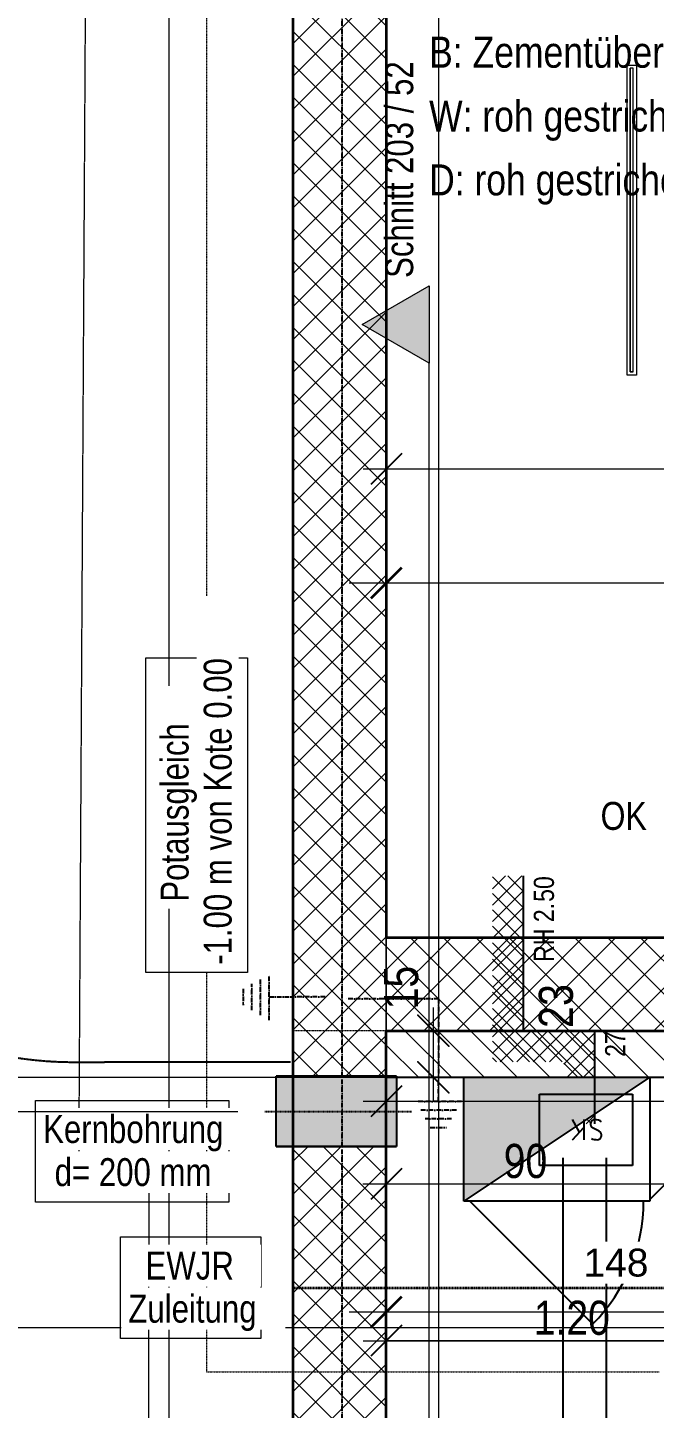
# Model space of a CAD drawing. Header units: millimetres. Extents: x -24363 to 26500, y -21894 to 23000.
# Drawn here: x -14877 to -12855, y -6968 to -2514 of the extents above; entities that cross this region are included whole.
import ezdxf

# ---------------------------------------------------------------- set-up
doc = ezdxf.new("R2010")
doc.units = ezdxf.units.MM
for name, pattern in [('3P_Strichpunkt_1mm', [4, 2, -1, 0, -1]), ('Achse', [25, 15, -5, 0, -5]), ('E_Leitung_Boden', [3, 2, -1]), ('IMPORT-Strich 2_1mm _3_', [3, 2, -1]), ('IMPORT-Strichpunkt 3_1_1mm Achsen _3_', [5, 3, -1, 0, -1]), ('Verdeckt 0_75', [1.5, 0.75, -0.75])]:
    doc.linetypes.add(name, pattern=pattern)
for name, color, linetype, lineweight in [('000 Kataster Abbruch', 7, 'Continuous', 5), ('010 Aussenwände Bauteilschraffuren Neu', 7, 'Continuous', 5), ('010 Aussenwände Neu', 7, 'Continuous', 5), ('015 Innenwände Bauteilschraffuren Neu', 7, 'Continuous', 5), ('015 Innenwände Neu', 7, 'Continuous', 5), ('027 Oberhalb Neu', 7, 'Continuous', 5), ('030 Bodenaufbauten Neu', 7, 'Continuous', 5), ('035 Decken Neu', 7, 'Continuous', 5), ('080 Raum Innen Kontur Neu', 7, 'Continuous', 5), ('080 Raum Innen Text Neu', 7, 'Continuous', 5), ('110 Bemassungen Ausführung Neu', 7, 'Continuous', 5), ('160 Beschriftungen Ausführung Neu', 7, 'Continuous', 5), ('Allgemeine Beschriftungen', 7, 'Continuous', 5), ('Allgemeines Modell', 7, 'Continuous', 5), ('Bemaßungen', 7, 'Continuous', 9), ('Bemaßungen-50', 7, 'Continuous', 9), ('Elektrische Ausstattung', 7, 'Continuous', 5), ('Elektroinstallationen', 7, 'Continuous', 5), ('HLS-Bauteile', 7, 'Continuous', 5), ('Leerrohr', 7, 'Continuous', 5), ('Leerrohrformteile', 7, 'Continuous', 5), ('Lichtschalter', 7, 'Continuous', 5), ('Schnitte', 7, 'Continuous', 9), ('Wände', 7, 'Continuous', 5)]:
    doc.layers.add(name, color=color, linetype=linetype, lineweight=lineweight)
for name, color, linetype, lineweight, true_color in [('5773_100 Untergeschoss_dwg', 7, 'Continuous', 5, 0x767676), ('Detailelemente', 1, 'Continuous', 25, 0xff0000), ('Linien', 7, 'Verdeckt 0_75', 5, 0xc0c0c0)]:
    doc.layers.add(name, color=color, linetype=linetype, lineweight=lineweight, true_color=true_color)
doc.styles.add('Arial Narrow', font='ARIALN.TTF', dxfattribs={"height": 110.000002})
doc.styles.add('Arial Narrow_2', font='ARIALN.TTF', dxfattribs={"height": 110})
doc.styles.add('Arial Narrow_3', font='ARIALN.TTF', dxfattribs={"height": 90})
doc.styles.add('Arial Narrow_8', font='ARIALN.TTF', dxfattribs={"height": 65})
doc.styles.add('Arial Narrow_9', font='ARIALN.TTF', dxfattribs={"height": 100})
doc.styles.add('Arial_5', font='arial.ttf', dxfattribs={"height": 90})
doc.styles.add('Arial_6', font='arial.ttf', dxfattribs={"width": 0.8, "height": 90})
doc.dimstyles.new('Diagonal_-_1_8_mm_Arial', dxfattribs={"dimscale": 304.8, "dimtxt": 91.823346, "dimasz": 0.328084, "dimexe": 0.393701, "dimexo": 0.246063, "dimgap": 0.287073, "dimtad": 1, "dimdec": 0, "dimlfac": 0.1, "dimzin": 0, "dimdsep": 46, "dimtxsty": 'Arial_5', "dimblk1": 'OBLIQUE', "dimblk2": 'OBLIQUE', "dimsah": 1, "dimcen": 0.09, "dimdle": 0.393701, "dimadec": 3, "dimazin": 2, "dimtfac": 1, "dimtdec": 4, "dimtix": 1, "dimtmove": 0, "dimatfit": 3, "dimfxl": 1, "dimtvp": 1, "dimtfill": 1, "dimtolj": 1, "dimtzin": 0, "dimarcsym": 2})
pattern_1 = [(60.551, (0, 0), (-65.30952, 36.87365), []), (150.551, (0, 0), (36.87365, 65.30952), [])]

# ---------------------------------------------------------------- blocks, each defined once
blk = doc.blocks.new('DirectShape - Modell_Elektroplaner_002-17024816-UG')
at = {"layer": 'Wände', "color": 253, "true_color": 0xa3a3a3}
for p, q in [((13650, 0), (0, 0)), ((0, -300), (13650, -300))]:
    blk.add_line(p, q, dxfattribs=at)
blk = doc.blocks.new('DirectShape - Wand-013-17010005-UG')
blk.add_blockref('DirectShape - Modell_Elektroplaner_002-17024816-UG', (0, 0))
blk = doc.blocks.new('DirectShape - Modell_Elektroplaner_002-17037950-UG')
at = {"layer": 'Wände', "color": 253, "true_color": 0xa3a3a3}
for p, q in [((1246.7, 0), (0, 0)), ((0, 0), (0, -300)), ((1558.6, 0), (1246.7, 0)), ((1659, 0), (1558.6, 0)), ((1910, 0), (1659, 0)), ((1910, -300), (1910, 0)), ((4790, 0), (3429.1, 0)), ((4790, -300), (4790, 0)), ((3429.1, 0), (2710, 0)), ((2710, 0), (2710, -300)), ((0, -300), (1246.7, -300)), ((1246.7, -300), (1558.6, -300)), ((1558.6, -300), (1659, -300)), ((2710, -300), (3429.1, -300)), ((3429.1, -300), (4790, -300))]:
    blk.add_line(p, q, dxfattribs=at)
at = {"layer": 'Wände', "color": 251, "true_color": 0x666666}
for p, q in [((0, 0), (0.2, 0)), ((1860, -300), (1659, -300)), ((1885, -300), (1880, -300))]:
    blk.add_line(p, q, dxfattribs=at)
blk = doc.blocks.new('DirectShape - Wand-037-17010112-UG')
blk.add_blockref('DirectShape - Modell_Elektroplaner_002-17037950-UG', (0, 0))
blk = doc.blocks.new('DirectShape - Freifläche-001-17037210-UG')
at = {"layer": 'Allgemeines Modell', "color": 251, "true_color": 0x666666}
blk.add_line((3682.1, 9611.4), (3682.1, 3490.3), dxfattribs=at)
at = {"layer": 'Allgemeines Modell', "color": 253, "true_color": 0xa3a3a3}
blk.add_line((3682.1, 9611.4), (3682.1, 3490.3), dxfattribs=at)
blk = doc.blocks.new('DirectShape - Modell_Elektroplaner_002-17037907-UG')
at = {"layer": 'Wände', "color": 253, "true_color": 0xa3a3a3}
for p, q in [((1200, 0), (300, 0)), ((300, 0), (300, -150)), ((1200, -150), (1200, 0)), ((300, -150), (1200, -150))]:
    blk.add_line(p, q, dxfattribs=at)
blk = doc.blocks.new('DirectShape - Wand-019-17037908-UG')
blk.add_blockref('DirectShape - Modell_Elektroplaner_002-17037907-UG', (0, 0))
blk = doc.blocks.new('DirectShape - Modell_Elektroplaner_002-17024520-UG')
at = {"layer": 'Lichtschalter'}
for p, q in [((0, 30), (1000, 30)), ((0, 0), (0, 30)), ((1000, 0), (0, 0)), ((10, 20), (990, 20)), ((10, 10), (10, 20)), ((10, 20), (10, 10)), ((990, 20), (10, 20)), ((10, 10), (990, 10)), ((10, 10), (990, 10)), ((990, 10), (990, 20)), ((990, 10), (990, 20)), ((1000, 30), (1000, 0))]:
    blk.add_line(p, q, dxfattribs=at)
blk = doc.blocks.new('DirectShape - Modell_Elektroplaner_002-V24-UG')
at = {"layer": 'Lichtschalter'}
for p, q in [((0, 30), (1000, 30)), ((0, 0), (0, 30)), ((0, 30), (1000, 30)), ((0, 0), (0, 30)), ((1000, 0), (0, 0)), ((1000, 0), (0, 0)), ((10, 20), (990, 20)), ((10, 10), (10, 20)), ((10, 20), (10, 10)), ((990, 20), (10, 20)), ((10, 20), (990, 20)), ((10, 10), (10, 20)), ((10, 20), (10, 10)), ((990, 20), (10, 20)), ((10, 10), (990, 10)), ((10, 10), (990, 10)), ((10, 10), (990, 10)), ((10, 10), (990, 10)), ((990, 10), (990, 20)), ((990, 10), (990, 20)), ((990, 10), (990, 20)), ((990, 10), (990, 20)), ((1000, 30), (1000, 0)), ((1000, 30), (1000, 0))]:
    blk.add_line(p, q, dxfattribs=at)
blk = doc.blocks.new('DirectShape - Modell_Elektroplaner_002-V25-UG')
for name in ['DirectShape - Modell_Elektroplaner_002-17024520-UG', 'DirectShape - Modell_Elektroplaner_002-V24-UG']:
    blk.add_blockref(name, (0, 0))
blk = doc.blocks.new('DirectShape - Leuchte-17024559-UG')
blk.add_blockref('DirectShape - Modell_Elektroplaner_002-V25-UG', (0, 0))
blk = doc.blocks.new('Modell_Elektroplaner_002_ifc-1-UG')
at = {"layer": 'Allgemeines Modell', "color": 251, "lineweight": 5, "true_color": 0x666666, "rotation": 359.999751747052}
blk.add_blockref('DirectShape - Freifläche-001-17037210-UG', (-17702.2, -11895.4), dxfattribs=at)
at = {"layer": 'Lichtschalter', "color": 254, "linetype": 'Verdeckt 0_75', "lineweight": 5, "true_color": 0xd9d9d9, "rotation": 89.9997517460218}
blk.add_blockref('DirectShape - Leuchte-17024559-UG', (-12913.1, -3634.6), dxfattribs=at)
at = {"layer": 'Wände', "color": 251, "lineweight": 5, "true_color": 0x666666}
for name, p, rotation in [('DirectShape - Wand-013-17010005-UG', (-14020, -10649.9), 89.9997517460218), ('DirectShape - Wand-037-17010112-UG', (-8930, -5750), 179.999751747052), ('DirectShape - Wand-019-17037908-UG', (-14020, -5749.9), 359.999751747052)]:
    blk.add_blockref(name, p, dxfattribs=dict(at, rotation=rotation))
blk = doc.blocks.new('tin_Bohrung_Wand - Wandbohrung-17813593-UG')
at = {"layer": 'HLS-Bauteile', "linetype": 'Verdeckt 0_75', "lineweight": 25, "true_color": 0x7f3f00}
blk.add_hatch(color=36, dxfattribs=at).paths.add_polyline_path([(-113, 194.5), (-113, -194.5), (113, -194.5), (113, 194.5), (-109.1, 194.5)])
at = {"layer": 'Detailelemente', "color": 7, "linetype": '3P_Strichpunkt_1mm'}
blk.add_line((0, 243.1), (0, -243.1), dxfattribs=at)
at = {"layer": 'Detailelemente', "color": 7}
for p, q in [((-113, 194.5), (113, 194.5)), ((-113, -194.5), (-113, 194.5)), ((113, 194.5), (113, -194.5)), ((113, -194.5), (-113, -194.5))]:
    blk.add_line(p, q, dxfattribs=at)
at = {"layer": 'HLS-Bauteile', "lineweight": 25}
for p, q in [((-113, 194.5), (-113, -194.5)), ((113, -194.5), (113, 194.5))]:
    blk.add_line(p, q, dxfattribs=at)
at = {"layer": 'HLS-Bauteile', "lineweight": 25, "flags": 128}
for points in [[(-113, 194.5), (-109.1, 194.5), (-97.9, 194.5), (-79.9, 194.5), (-56.5, 194.5), (-29.2, 194.5), (0, 194.5), (29.2, 194.5), (56.5, 194.5), (79.9, 194.5), (97.9, 194.5), (109.1, 194.5), (113, 194.5)], [(113, -194.5), (109.1, -194.5), (97.9, -194.5), (79.9, -194.5), (56.5, -194.5), (29.2, -194.5), (0, -194.5), (-29.2, -194.5), (-56.5, -194.5), (-79.9, -194.5), (-97.9, -194.5), (-109.1, -194.5), (-113, -194.5)]]:
    blk.add_lwpolyline(points, dxfattribs=at)
blk = doc.blocks.new('tin_Schaltgerätekombination_Standschrank - SGK 210x100x40cm 2-17828745-UG')
at = {"layer": 'Detailelemente', "linetype": 'Verdeckt 0_75'}
blk.add_hatch(color=256, dxfattribs=at).paths.add_polyline_path([(300, 0), (-300, -400), (300, -400)])
at = {"layer": 'Detailelemente'}
for p, q in [((-300, -400), (300, 0)), ((-300, -400), (-300, 0)), ((-300, 0), (300, 0)), ((300, 0), (300, -400)), ((300, -400), (-300, -400))]:
    blk.add_line(p, q, dxfattribs=at)
at = {"layer": 'Elektrische Ausstattung', "color": 1, "lineweight": 25, "true_color": 0xff0000}
blk.add_line((-116, 396), (280, 0), dxfattribs=at)
blk.add_arc((280, 0), 560, 135, 180.1023, dxfattribs=at)
blk = doc.blocks.new('tin_E_LR_Bogen_KRS - tin_E_LR_Bogen_KRS-17513141-UG')
at = {"layer": 'Leerrohrformteile', "color": 1, "linetype": 'E_Leitung_Boden', "lineweight": 25, "true_color": 0xff0000}
for p, q in [((0, 1200), (0, 1300)), ((-1300, 0), (-1200, 0))]:
    blk.add_line(p, q, dxfattribs=at)
blk.add_arc((-1200, 1200), 1200, 270, 360, dxfattribs=at)
blk = doc.blocks.new('tin_Schlaufdose_Flaeche_Decke - 250x180x120-17548405-UG')
at = {"layer": 'Elektrische Ausstattung', "color": 1, "lineweight": 25, "true_color": 0xff0000}
for p, q in [((-150, 115), (150, 115)), ((-150, -115), (-150, 115)), ((150, 115), (150, -115)), ((-42.1, 4.1), (-20.9, -6.5)), ((7.5, -33.3), (7.5, 31.4)), ((43.5, 31.4), (7.5, -8.1)), ((21.4, 7.1), (43.9, -33.3)), ((150, -115), (-150, -115))]:
    blk.add_line(p, q, dxfattribs=at)
for centre, radius, start, end in [((-35.5, 17), 14.5, 166.68, 242.9494), ((-35.5, 17), 14.4, 90.7712, 166.8059), ((-36, -17.5), 48.9, 67.8956, 89.5956), ((-26.8, 7.6), 40.9, 235.4315, 268.5193), ((-28.4, -18.9), 14.4, 272.5015, 346.8059), ((-28.5, -18.8), 14.5, 346.6801, 58.2226)]:
    blk.add_arc(centre, radius, start, end, dxfattribs=at)
blk = doc.blocks.new('tin_Erdung Wand - Erdung Wand-18182667-UG')
at = {"layer": 'Elektroinstallationen', "color": 1, "linetype": 'Achse', "lineweight": 25, "true_color": 0xff0000}
for p, q in [((-42.7, 236.5), (42.7, 236.5)), ((26.5, 264.5), (-26.5, 264.5)), ((-75, 180.5), (75, 180.5)), ((-58.8, 208.5), (58.8, 208.5)), ((0, 180.5), (0, 102.5)), ((0, 0), (0, 102.5))]:
    blk.add_line(p, q, dxfattribs=at)
blk = doc.blocks.new('tin_Fundamenterder_Horizontal_P1_P2 - Banderder verzinkt 50mm2-18186232-UG')
at = {"layer": 'Elektroinstallationen', "color": 1, "linetype": 'Achse', "lineweight": 25, "true_color": 0xff0000}
blk.add_line((0, 0), (299.4, 0), dxfattribs=at)
blk = doc.blocks.new('tin_Fundamenterder_Horizontal_P1_P2 - Banderder verzinkt 50mm2-18260620-UG')
at = {"layer": 'Elektroinstallationen', "color": 1, "linetype": 'Achse', "lineweight": 25, "true_color": 0xff0000}
blk.add_line((0, 0), (149.8, 0), dxfattribs=at)
blk = doc.blocks.new('tin_Fundamenterder_Horizontal_P1_P2 - Banderder verzinkt 50mm2-18181209-UG')
at = {"layer": 'Elektroinstallationen', "color": 1, "linetype": 'Achse', "lineweight": 25, "true_color": 0xff0000}
for p, q in [((0, 0), (4392.4, 0)), ((4618.4, 0), (13384.6, 0))]:
    blk.add_line(p, q, dxfattribs=at)
at = {"layer": 'Linien', "color": 1, "linetype": 'Achse', "lineweight": 25, "true_color": 0xff0000}
blk.add_line((4392.5, 0), (4618.4, 0), dxfattribs=at)
blk = doc.blocks.new('5773_100 Untergeschoss_dwg-17512464-UG')
at = {"layer": '010 Aussenwände Bauteilschraffuren Neu', "true_color": 0x808080}
h = blk.add_hatch(dxfattribs=at)
h.set_pattern_fill('FP_1', color=8, style=0, pattern_type=2)
h.set_pattern_definition(pattern_1)
h.paths.add_polyline_path([(-10462.8, -13706.8), (-10429.5, -13697.6), (-11576.2, -9577.1), (-11865.2, -9657.5), (-10718.6, -13778)])
h.paths.add_polyline_path([(-11830.6, -9413.3), (-11636.8, -9359.3), (-13941.6, -1077.1), (-14230.6, -1157.5), (-11925.8, -9439.8)])
at = {"layer": '015 Innenwände Bauteilschraffuren Neu', "true_color": 0x808080}
h = blk.add_hatch(dxfattribs=at)
h.set_pattern_fill('FP_1', color=8, style=0, pattern_type=2)
h.set_pattern_definition(pattern_1)
h.paths.add_polyline_path([(-9672.3, -8660.1), (-9752.8, -8371.1), (-11756.6, -8928.8), (-11676.2, -9217.8), (-10547.5, -8903.7)])
h = blk.add_hatch(dxfattribs=at)
h.set_pattern_fill('FP_3', color=8, style=0, pattern_type=2)
h.set_pattern_definition([(330.551, (0, 0), (36.87365, 65.30952), [])])
h.paths.add_polyline_path([(-10817, -9134.4), (-10768.9, -9121), (-10809.1, -8976.5), (-11676.2, -9217.8), (-11636.8, -9359.3), (-11604.4, -9350.3), (-11603.6, -9353.3), (-10816.9, -9134.3)])
at = {"layer": '160 Beschriftungen Ausführung Neu', "true_color": 0x999999}
h = blk.add_hatch(dxfattribs=at)
h.set_pattern_fill('FP_9', color=253, style=0, pattern_type=2)
h.set_pattern_definition([(240.551, (-11225.337, -9092.318), (-32.6548, 18.4368), []), (330.551, (-11225.337, -9092.318), (18.4368, 32.6548), [])])
h.paths.add_polyline_path([(-10947.4, -9326.4), (-10956, -9295.6), (-10993.5, -9339.2)])
h.paths.add_polyline_path([(-11059.9, -9201.9), (-10987.6, -9181.8), (-11027.8, -9037.4), (-11249.4, -9099), (-11383.5, -8617.3), (-11479.8, -8644.1), (-11319, -9222.2), (-11097.4, -9160.5), (-11084, -9208.6)])
at = {"layer": '000 Kataster Abbruch', "color": 40, "linetype": 'IMPORT-Strich 2_1mm _3_', "true_color": 0xffbf00, "flags": 128}
blk.add_lwpolyline([(-11027.4, 1720.6), (-15364.1, 563.2), (-12525.1, -9868.8), (-12307.1, -9807.8), (-11671.1, -12106.8), (-9680.8, -11567.2)], dxfattribs=at)
at = {"layer": '010 Aussenwände Neu', "lineweight": 35}
for p, q in [((-11636.8, -9359.3), (-11676.2, -9217.8)), ((-11576.2, -9577), (-11636.8, -9359.4)), ((-11865.2, -9657.5), (-11925.8, -9439.8))]:
    blk.add_line(p, q, dxfattribs=at)
at = {"layer": '010 Aussenwände Neu', "lineweight": 35, "flags": 128}
for points in [[(-11831.8, -490), (-12120.8, -570.4), (-12217.1, -597.2), (-12297.6, -308.2), (-12201.2, -281.4), (-13300.4, 3668.5), (-14071.1, 3454), (-12971.9, -495.9), (-12875.6, -469.1), (-12795.2, -758.1), (-13941.6, -1077.1), (-11756.6, -8928.8)], [(-11925.8, -9439.8), (-14311, -868.5), (-14022, -788.1), (-13260.9, -576.3)], [(12650.1, -5043.2), (13226.6, -7114.5), (13293.6, -7355.3), (-10362.5, -13938.4), (-10651.5, -14018.8), (-11865.2, -9657.5)], [(1005.9, -10515.3), (-10429.5, -13697.6), (-11576.2, -9577.1)]]:
    blk.add_lwpolyline(points, dxfattribs=at)
at = {"layer": '015 Innenwände Neu', "lineweight": 25}
for p, q in [((-11394.9, -9295.2), (-10817, -9134.4)), ((-11603.6, -9353.3), (-11394.9, -9295.2)), ((-11636, -9362.3), (-11603.6, -9353.3)), ((-11636.8, -9359.4), (-11636, -9362.3))]:
    blk.add_line(p, q, dxfattribs=at)
at = {"layer": '015 Innenwände Neu', "lineweight": 35, "flags": 128}
blk.add_lwpolyline([(-11676.2, -9217.8), (-9672.3, -8660.1), (-9752.8, -8371.1), (-11756.6, -8928.8)], dxfattribs=at)
at = {"layer": '015 Innenwände Neu', "lineweight": 25, "flags": 128}
blk.add_lwpolyline([(-10817, -9134.4), (-10768.9, -9121), (-10809.1, -8976.5), (-11676.2, -9217.8), (-11636.8, -9359.3)], dxfattribs=at)
at = {"layer": '027 Oberhalb Neu', "linetype": 'IMPORT-Strichpunkt 3_1_1mm Achsen _3_', "lineweight": 35}
blk.add_line((-11865.2, -9657.5), (-11925.8, -9439.8), dxfattribs=at)
at = {"layer": '027 Oberhalb Neu', "linetype": 'IMPORT-Strichpunkt 3_1_1mm Achsen _3_', "flags": 128}
blk.add_lwpolyline([(9518.8, 6209.3), (-11314.6, 411.7), (-11271.7, 257.5), (-14653.2, -683.5), (-11940.1, -10433), (-10533.5, -10041.6)], dxfattribs=at)
at = {"layer": '027 Oberhalb Neu', "linetype": 'IMPORT-Strichpunkt 3_1_1mm Achsen _3_', "lineweight": 35, "flags": 128}
for points in [[(-11925.8, -9439.8), (-14311, -868.5), (-10968.1, 61.8), (-11021.7, 254.4), (9580.5, 5987.7)], [(15413.5, -2540.7), (-11742.7, -10097.8), (-11865.2, -9657.5)]]:
    blk.add_lwpolyline(points, dxfattribs=at)
at = {"layer": '030 Bodenaufbauten Neu', "flags": 128}
blk.add_lwpolyline([(-11756.6, -8928.8), (-13941.6, -1077.1), (-9616, 126.6), (-7431, -7725), (-8982, -8156.6), (-9752.8, -8371.1)], close=True, dxfattribs=at)
at = {"layer": '035 Decken Neu', "linetype": 'IMPORT-Strichpunkt 3_1_1mm Achsen _3_'}
for p, q in [((-11965.2, -9298.2), (-11925.8, -9439.8)), ((-11925.8, -9439.8), (-11865.2, -9657.5))]:
    blk.add_line(p, q, dxfattribs=at)
at = {"layer": '035 Decken Neu', "linetype": 'IMPORT-Strich 2_1mm _3_', "flags": 128}
blk.add_lwpolyline([(-526.8, -4074.9), (-158.1, -5400.1), (-7788.1, -7523.4), (-6209, -13197.8), (-10929.7, -14511.4), (-14803.6, -590.4)], dxfattribs=at)
at = {"layer": '035 Decken Neu', "linetype": 'IMPORT-Strichpunkt 3_1_1mm Achsen _3_', "flags": 128}
blk.add_lwpolyline([(-11865.2, -9657.5), (-10651.5, -14018.8), (13293.6, -7355.3), (12650.1, -5043.2), (12409.3, -5110.2), (11739.1, -2701.7), (-11965.2, -9298.2)], dxfattribs=at)
at = {"layer": '080 Raum Innen Kontur Neu', "color": 9, "true_color": 0xc0c0c0}
for p, q in [((-11676.2, -9217.8), (-11636.8, -9359.3)), ((-11636.8, -9359.4), (-11576.2, -9577))]:
    blk.add_line(p, q, dxfattribs=at)
at = {"layer": '080 Raum Innen Kontur Neu', "color": 9, "true_color": 0xc0c0c0, "flags": 128}
for points in [[(-11576.2, -9577.1), (-11327.7, -10470.2), (107.8, -7287.9), (-964.6, -3434.3), (-1181.8, -3494.8)], [(-1811.2, -3669.9), (-2217, -3782.8), (-1493.1, -6384), (-7061.5, -7933.6), (-11676.2, -9217.8)]]:
    blk.add_lwpolyline(points, dxfattribs=at)
blk.add_lwpolyline([(-9906.9, -8414), (-11113.3, -4078.8), (-12963, -4593.5), (-11756.6, -8928.8)], close=True, dxfattribs=at)
at = {"layer": '110 Bemassungen Ausführung Neu', "color": 254, "true_color": 0xcccccc}
for p, q in [((-12187.1, -7381.8), (-12108.4, -7664.8)), ((-11636.8, -9359.3), (-11668.9, -9244)), ((-11374.2, -9369.6), (-10907.9, -9239.8)), ((-11590.1, -9527), (-11636.8, -9359.4)), ((-11582.9, -9427.6), (-11374.3, -9369.6)), ((-11576.2, -9577), (-11597.3, -9501.1)), ((-11518.6, -9784.1), (-11576.2, -9577.1)), ((-11302.6, -9626.7), (-11222.1, -9604.3)), ((-11354.5, -10373.9), (-11433.2, -10090.9))]:
    blk.add_line(p, q, dxfattribs=at)
at = {"layer": '110 Bemassungen Ausführung Neu', "color": 254, "lineweight": 25, "true_color": 0xcccccc}
for p, q in [((-12127.2, -7410.5), (-12196.7, -7533.7)), ((-11591.9, -9395.3), (-11650, -9498.2)), ((-11580.5, -9375.1), (-11591.9, -9395.2)), ((-10711.4, -9514.1), (-10641.9, -9390.9)), ((-11509, -9632.2), (-11578.5, -9755.4)), ((-11373.3, -10119.6), (-11442.9, -10242.7))]:
    blk.add_line(p, q, dxfattribs=at)
at = {"layer": '110 Bemassungen Ausführung Neu', "color": 254, "true_color": 0xcccccc, "flags": 128}
for points in [[(-9888.4, -6839.4), (-10244.8, -6938.6), (-12162, -7472.1), (-12234.2, -7492.2)], [(-10907.8, -9239.8), (-9611.4, -8879), (-8840.7, -8664.5), (-9611.4, -8879)], [(-11469.1, -9393.7), (-11489.3, -9321.5), (-11529.5, -9177), (-11549.6, -9104.7)], [(-11619.8, -9202.1), (-11439.2, -9151.8), (-11619.8, -9202.1), (-11439.2, -9151.8), (-11619.8, -9202.1), (-11439.2, -9151.8)], [(-11579.6, -9346.6), (-11398.9, -9296.3), (-11579.6, -9346.6), (-11398.9, -9296.3), (-11579.6, -9346.6), (-11398.9, -9296.3)], [(-11687.5, -9456.8), (-11615.3, -9436.6), (-11582.9, -9427.6)], [(-11222, -9604.2), (-10676.7, -9452.5), (-10604.4, -9432.4)], [(-11616, -9713.9), (-11543.7, -9693.8), (-11302.7, -9626.7)], [(-11480.3, -10201.3), (-11408.1, -10181.2), (-10252, -9859.5), (-11408.1, -10181.2)]]:
    blk.add_lwpolyline(points, dxfattribs=at)
at = {"layer": '110 Bemassungen Ausführung Neu', "color": 254, "lineweight": 25, "true_color": 0xcccccc, "flags": 128}
for points in [[(-11467.9, -9211.7), (-11591, -9142.2), (-11467.9, -9211.7), (-11591, -9142.2), (-11467.9, -9211.7), (-11591, -9142.2)], [(-11427.7, -9356.2), (-11550.8, -9286.7), (-11427.7, -9356.2), (-11550.8, -9286.7), (-11427.7, -9356.2), (-11550.8, -9286.7)]]:
    blk.add_lwpolyline(points, dxfattribs=at)
at = {"layer": '160 Beschriftungen Ausführung Neu', "color": 253, "lineweight": 25, "true_color": 0x999999}
for p, q in [((-10956, -9295.6), (-10987.6, -9181.9)), ((-10947.4, -9326.4), (-10956, -9295.6))]:
    blk.add_line(p, q, dxfattribs=at)
at = {"layer": '160 Beschriftungen Ausführung Neu', "color": 253, "lineweight": 25, "true_color": 0x999999, "flags": 128}
blk.add_lwpolyline([(-10987.6, -9181.8), (-11027.8, -9037.4), (-11249.4, -9099), (-11383.5, -8617.3)], dxfattribs=at)
at = {"layer": '080 Raum Innen Text Neu', "color": 254, "true_color": 0xcccccc, "char_height": 100, "attachment_point": 1, "rotation": 15.551, "line_spacing_factor": 0.974696, "style": 'Arial Narrow_9'}
for s, insert, width in [('B: Zementüberzug', (-12402.7, -6091.3), 1129.799), ('W: roh gestrichen', (-12347.5, -6289.6), 1074.537), ('D: roh gestrichen', (-12292.3, -6488), 1043.836)]:
    blk.add_mtext(s, dxfattribs=dict(at, insert=insert, width=width))
at = {"layer": '110 Bemassungen Ausführung Neu', "color": 254, "true_color": 0xcccccc, "char_height": 110, "attachment_point": 1, "line_spacing_factor": 0.974696, "style": 'Arial Narrow'}
for s, insert, width, rotation in [('15', (-11701.7, -9152.9), 167.507, 105.551), ('90', (-11213.1, -9467.7), 167.507, 15.551), ('1.20', (-10984.1, -9929.1), 293.138, 15.551)]:
    blk.add_mtext(s, dxfattribs=dict(at, insert=insert, width=width, rotation=rotation))
at = {"layer": '160 Beschriftungen Ausführung Neu', "color": 254, "true_color": 0xcccccc, "attachment_point": 1, "line_spacing_factor": 0.974696}
for s, insert, char_height, width, rotation, style in [('OK', (-11207.9, -8321.2), 90, 179.056, 15.551, 'Arial Narrow_3'), ('50', (-11329, -8689.5), 65, 98.984, 105.551, 'Arial Narrow_8'), ('RH 2.', (-11277.1, -8876), 65, 228.301, 105.551, 'Arial Narrow_8'), ('3', (-11223.6, -9008.4), 110, 83.754, 105.551, 'Arial Narrow_2'), ('2', (-11204.5, -9077), 110, 83.754, 105.551, 'Arial Narrow_2'), ('27', (-10973.3, -9109.6), 65, 98.984, 105.551, 'Arial Narrow_8')]:
    blk.add_mtext(s, dxfattribs=dict(at, insert=insert, char_height=char_height, width=width, rotation=rotation, style=style))
blk = doc.blocks.new('Schnitt - eine Zeile-17117296-UG')
at = {"layer": 'Schnitte'}
blk.add_hatch(color=256, dxfattribs=at).paths.add_polyline_path([(0, 0), (-5, 0), (-2.5, 4.33)])
for p, q in [((-2.5, 4.33), (-5, 0)), ((0, 0), (-2.5, 4.33)), ((-5, 0), (0, 0))]:
    blk.add_line(p, q, dxfattribs=at)
blk = doc.blocks.new('DIMBLOCK19-UG')
at = {"layer": 'Bemaßungen-50'}
for p, q in [((-15828.2, -5779.9), (-15828.2, -6129.9)), ((-15828.2, -5899.9), (-15948.2, -5899.9)), ((-15828.2, -5899.9), (-13701.7, -5899.9)), ((-15828.2, -6009.9), (-15948.2, -6009.9)), ((-15828.2, -6009.9), (-14199, -6009.9))]:
    blk.add_line(p, q, dxfattribs=at)
at = {"layer": 'Bemaßungen-50', "lineweight": 35}
for p, q in [((-15828.2, -5899.9), (-15878.2, -5849.9)), ((-15828.2, -5899.9), (-15778.2, -5949.9)), ((-15828.2, -6009.9), (-15878.2, -5959.9)), ((-15828.2, -6009.9), (-15778.2, -6059.9))]:
    blk.add_line(p, q, dxfattribs=at)
at = {"layer": 'Bemaßungen-50', "color": 0, "insert": (-16032.5, -6024.2), "char_height": 90, "width": 166.13, "attachment_point": 1, "rotation": 90, "line_spacing_factor": 0.941778, "style": 'Arial_5', "bg_fill": 3, "box_fill_scale": 1.25, "bg_fill_color": 256, "bg_fill_true_color": 13158600, "bg_fill_transparency": 0}
blk.add_mtext('11', dxfattribs=at)
blk = doc.blocks.new('_Oblique')
at = {"color": 0, "linetype": 'ByBlock', "lineweight": -2}
blk.add_line((-0.5, -0.5), (0.5, 0.5), dxfattribs=at)
blk = doc.blocks.new('DIMBLOCK49-UG')
at = {"layer": 'Bemaßungen-50'}
for p, q in [((-12240, -6657.2), (-12240, -6537.2)), ((-12240, -6657.2), (-13840, -6657.2)), ((-13720, -6657.2), (-13720, -6652.9)), ((-13720, -6657.2), (-13720, -6777.2)), ((-12240, -6657.2), (-12240, -6835))]:
    blk.add_line(p, q, dxfattribs=at)
at = {"layer": 'Bemaßungen-50', "lineweight": 35}
for p, q in [((-13720, -6657.2), (-13670, -6607.2)), ((-12240, -6657.2), (-12190, -6607.2)), ((-13720, -6657.2), (-13770, -6707.2)), ((-12240, -6657.2), (-12290, -6707.2))]:
    blk.add_line(p, q, dxfattribs=at)
at = {"layer": 'Bemaßungen-50', "color": 0, "insert": (-13083.8, -6452.8), "char_height": 90, "width": 249.194, "attachment_point": 1, "rotation": 359.9998, "line_spacing_factor": 0.941778, "style": 'Arial_5', "bg_fill": 3, "box_fill_scale": 1.25, "bg_fill_color": 256, "bg_fill_true_color": 13158600, "bg_fill_transparency": 0}
blk.add_mtext('148', dxfattribs=at)
blk = doc.blocks.new('DIMBLOCK61-UG')
at = {"layer": 'Bemaßungen-50', "lineweight": 35}
for p, q in [((-13720, -4305.6), (-13670, -4255.6)), ((-11327.6, -4305.6), (-11277.6, -4255.6)), ((-13720, -4305.6), (-13770, -4355.6)), ((-11327.6, -4305.6), (-11377.6, -4355.6))]:
    blk.add_line(p, q, dxfattribs=at)
at = {"layer": 'Bemaßungen-50'}
for p, q in [((-11207.6, -4305.6), (-13840, -4305.6)), ((-13720, -4305.6), (-13720, -4301.3)), ((-13720, -4305.6), (-13720, -4425.6)), ((-11327.6, -4305.6), (-11327.6, -4301.3)), ((-11327.6, -4305.6), (-11327.6, -4425.6))]:
    blk.add_line(p, q, dxfattribs=at)
at = {"layer": 'Bemaßungen-50', "color": 0, "insert": (-12627.6, -4101.3), "char_height": 90, "width": 249.194, "attachment_point": 1, "line_spacing_factor": 0.941778, "style": 'Arial_5', "bg_fill": 3, "box_fill_scale": 1.25, "bg_fill_color": 256, "bg_fill_true_color": 13158600, "bg_fill_transparency": 0}
blk.add_mtext('239', dxfattribs=at)

msp = doc.modelspace()

# ---------------------------------------------------------------- linework, layer by layer
at = {"layer": 'Allgemeine Beschriftungen', "color": 1, "lineweight": 18, "true_color": 0xff0000, "flags": 128}
for points in [[(-14495.3, -5562.2), (-14495.3, -4546.6), (-14167.3, -4546.6), (-14167.3, -5562.2)], [(-14851.9, -5974.5), (-14227.5, -5974.5), (-14227.5, -6302.5), (-14851.9, -6302.5)], [(-14577.1, -6415.2), (-14125.1, -6415.2), (-14125.1, -6743.2), (-14577.1, -6743.2)]]:
    msp.add_lwpolyline(points, close=True, dxfattribs=at)
at = {"layer": 'Leerrohr', "color": 1, "lineweight": 25, "true_color": 0xff0000}
for p, q in [((-14029.2, -5850.8), (-14629.2, -5850.8)), ((-13150, -6159.9), (-13150, -7064.7)), ((-13010.2, -6159.9), (-13010.2, -7002.1))]:
    msp.add_line(p, q, dxfattribs=at)
at = {"layer": 'Schnitte'}
for p, q in [((-13551.7, 3522.5), (-13551.7, -11015.4)), ((-13581.5, -7411.9), (-13581.5, -3596.3)), ((-16270.6, -6707.6), (-7423.2, -6707.6))]:
    msp.add_line(p, q, dxfattribs=at)

# ---------------------------------------------------------------- block references
at = {"lineweight": 5}
msp.add_blockref('Modell_Elektroplaner_002_ifc-1-UG', (0, 0), dxfattribs=at)
at = {"layer": '5773_100 Untergeschoss_dwg', "color": 254, "true_color": 0xcccccc, "rotation": 344.449}
msp.add_blockref('5773_100 Untergeschoss_dwg-17512464-UG', (0, 0), dxfattribs=at)
at = {"layer": 'Detailelemente', "color": 7, "linetype": '3P_Strichpunkt_1mm', "rotation": 89.9999999999999}
msp.add_blockref('tin_Bohrung_Wand - Wandbohrung-17813593-UG', (-13880.9, -6009.9), dxfattribs=at)
at = {"layer": 'Detailelemente', "rotation": 180}
msp.add_blockref('tin_Schaltgerätekombination_Standschrank - SGK 210x100x40cm 2-17828745-UG', (-13169.8, -6299.9), dxfattribs=at)
at = {"layer": 'Elektrische Ausstattung', "color": 1, "lineweight": 25, "true_color": 0xff0000, "rotation": 180}
msp.add_blockref('tin_Schlaufdose_Flaeche_Decke - 250x180x120-17548405-UG', (-13075.2, -6069.9), dxfattribs=at)
at = {"layer": 'Elektroinstallationen', "color": 1, "linetype": 'Achse', "lineweight": 25, "true_color": 0xff0000}
for name, p, rotation in [('tin_Erdung Wand - Erdung Wand-18182667-UG', (-13917.5, -5640.8), 89.9999999999995), ('tin_Fundamenterder_Horizontal_P1_P2 - Banderder verzinkt 50mm2-18186232-UG', (-13551.7, -5647.4), 180), ('tin_Fundamenterder_Horizontal_P1_P2 - Banderder verzinkt 50mm2-18260620-UG', (-13551.7, -5647.4), 270.0000000000001), ('tin_Erdung Wand - Erdung Wand-18182667-UG', (-13551.7, -5797.4), 180)]:
    msp.add_blockref(name, p, dxfattribs=dict(at, rotation=rotation))
at = {"layer": 'Leerrohrformteile', "color": 1, "linetype": 'E_Leitung_Boden', "lineweight": 25, "true_color": 0xff0000, "rotation": 269.9999999999999}
msp.add_blockref('tin_E_LR_Bogen_KRS - tin_E_LR_Bogen_KRS-17513141-UG', (-15929.2, -5850.8), dxfattribs=at)
at = {"layer": 'Linien', "color": 1, "linetype": 'Achse', "lineweight": 25, "true_color": 0xff0000, "rotation": 89.99999999999991}
msp.add_blockref('tin_Fundamenterder_Horizontal_P1_P2 - Banderder verzinkt 50mm2-18181209-UG', (-13862.5, -10515.3), dxfattribs=at)
at = {"layer": 'Schnitte', "extrusion": (0, 0, -1), "xscale": 49.99999999999997, "yscale": 49.99999999999997, "zscale": 49.99999999999997, "rotation": 270.0000000000002}
msp.add_blockref('Schnitt - eine Zeile-17117296-UG', (13581.5, -3596.3), dxfattribs=at)

# ---------------------------------------------------------------- texts
at = {"layer": 'Schnitte', "insert": (-13723.1, -3321.3), "char_height": 90, "width": 827.341, "attachment_point": 1, "rotation": 90, "style": 'Arial_6'}
msp.add_mtext('Schnitt 203 / 52', dxfattribs=at)

# ---------------------------------------------------------------- next in the draw order: texts
at = {"layer": 'Allgemeine Beschriftungen', "color": 1, "lineweight": 18, "true_color": 0xff0000, "insert": (-14447.8, -5333.5), "char_height": 90, "width": 673.417, "attachment_point": 1, "rotation": 90, "style": 'Arial_6', "bg_fill": 3, "box_fill_scale": 1.25, "bg_fill_color": 256, "bg_fill_true_color": 13158600, "bg_fill_transparency": 0}
msp.add_mtext('Potausgleich', dxfattribs=at)
at = {"layer": 'Allgemeine Beschriftungen', "color": 1, "lineweight": 18, "true_color": 0xff0000, "char_height": 90, "attachment_point": 1, "style": 'Arial_6', "bg_fill": 3, "box_fill_scale": 1.25, "bg_fill_color": 256, "bg_fill_true_color": 13158600, "bg_fill_transparency": 0}
for s, insert, width in [('Kernbohrung', (-14826.9, -6022), 692.658), ('EWJR', (-14496.5, -6462.6), 349.536)]:
    msp.add_mtext(s, dxfattribs=dict(at, insert=insert, width=width))

# ---------------------------------------------------------------- next in the draw order: dimensions: what is measured, and where the dimension line sits
at = {"layer": 'Bemaßungen'}
dim = msp.add_linear_dim(base=(-13720, -4305.6), p1=(-11327.6, -4376.3), p2=(-13720, -4376.3), dimstyle='Diagonal_-_1_8_mm_Arial', override={"dimpost": '<>', "dimfxl": 2392.462767}, dxfattribs=at)
dim.commit()
dim.dimension.update_dxf_attribs({"geometry": 'DIMBLOCK61-UG', "text_midpoint": (-12523.8, -4172.2)})
dim = msp.add_linear_dim(base=(-13720, -6657.2), p1=(-12240, -6910), p2=(-13720, -6727.9), angle=359.9998, dimstyle='Diagonal_-_1_8_mm_Arial', override={"dimpost": '<>', "dimfxl": 1491.190189}, dxfattribs=at)
dim.commit()
dim.dimension.update_dxf_attribs({"geometry": 'DIMBLOCK49-UG', "text_midpoint": (-12980, -6523.7)})

# ---------------------------------------------------------------- next in the draw order: texts
at = {"layer": 'Allgemeine Beschriftungen', "color": 1, "lineweight": 18, "true_color": 0xff0000, "insert": (-14308.9, -5537.2), "char_height": 90, "width": 1167.257, "attachment_point": 1, "rotation": 90, "style": 'Arial_6', "bg_fill": 3, "box_fill_scale": 1.25, "bg_fill_color": 256, "bg_fill_true_color": 13158600, "bg_fill_transparency": 0}
msp.add_mtext('-1.00 m von Kote 0.00', dxfattribs=at)
at = {"layer": 'Allgemeine Beschriftungen', "color": 1, "lineweight": 18, "true_color": 0xff0000, "char_height": 90, "attachment_point": 1, "style": 'Arial_6', "bg_fill": 3, "box_fill_scale": 1.25, "bg_fill_color": 256, "bg_fill_true_color": 13158600, "bg_fill_transparency": 0}
for s, insert, width in [('d= 200 mm', (-14789.9, -6160.9), 602.869), ('Zuleitung', (-14552.1, -6601.5), 484.219)]:
    msp.add_mtext(s, dxfattribs=dict(at, insert=insert, width=width))

# ---------------------------------------------------------------- next in the draw order: dimensions: what is measured, and where the dimension line sits
at = {"layer": 'Bemaßungen'}
dim = msp.add_linear_dim(base=(-15828.2, -6009.9), p1=(-13626.7, -5899.9), p2=(-14124, -6009.9), angle=90, dimstyle='Diagonal_-_1_8_mm_Arial', override={"dimpost": '<>', "dimfxl": 509.29623}, dxfattribs=at)
dim.commit()
dim.dimension.update_dxf_attribs({"geometry": 'DIMBLOCK19-UG', "text_midpoint": (-15960.9, -5954.9)})

doc.saveas('drawing.dxf')
